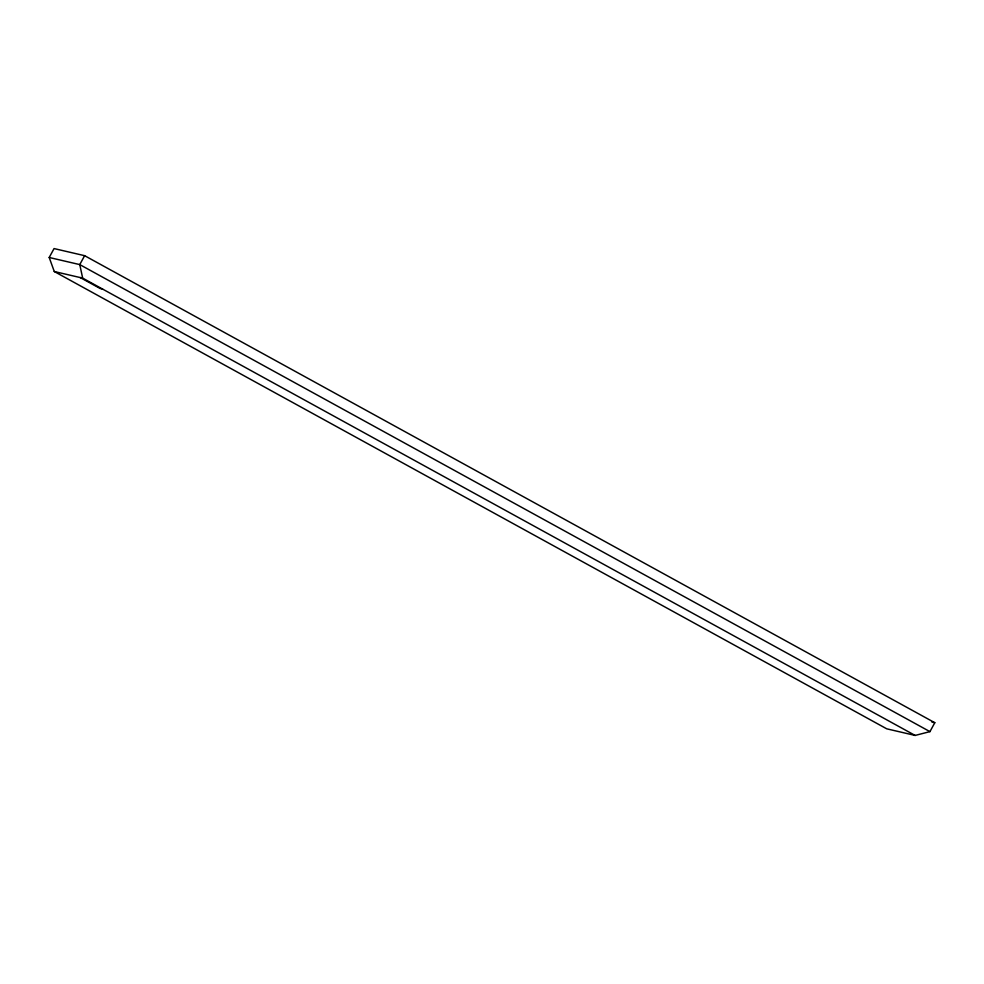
<?xml version="1.0" encoding="UTF-8"?>
<svg xmlns="http://www.w3.org/2000/svg" width="984" height="984" viewBox="0 0 984 984"><rect width="100%" height="100%" fill="white"/><g stroke="black" fill="none" stroke-linecap="round" stroke-linejoin="round"><path stroke-width="1.48" d="M49.2 257.488L54.059 248.571L84.624 255.68L934.8 722.711L929.941 731.629L915.132 735.429L886.744 728.824L54.28 271.522L49.2 257.488L79.765 264.598L929.941 731.629M84.624 255.68L79.765 264.598L82.668 278.128L915.132 735.429M54.28 271.522L82.668 278.128M102.594 289.075L100.134 288.497L80.208 277.55M931.885 722.035L934.8 722.711"/></g></svg>
